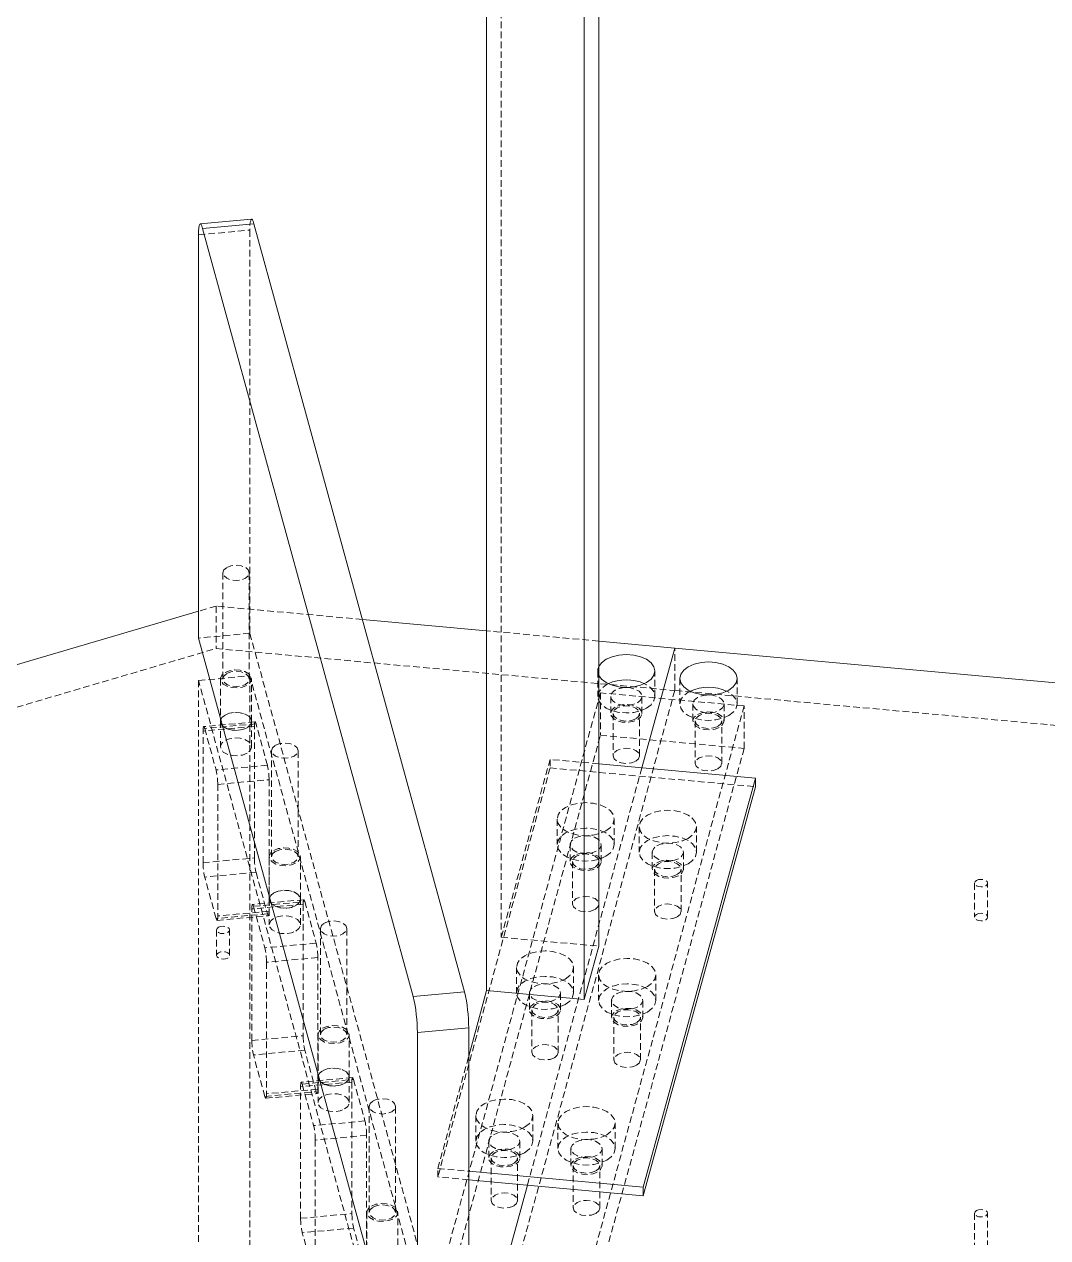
# Model space of a CAD drawing. Header units: millimetres. Extents: x 1529 to 6255, y 1713 to 5797.
# Drawn here: x 4929.4 to 5126.3, y 5276.9 to 5510.3 of the extents above; entities that cross this region are included whole.
import ezdxf

# ---------------------------------------------------------------- set-up
doc = ezdxf.new("R2010")
doc.units = ezdxf.units.MM
doc.linetypes.add('HIDDEN', pattern=[1.905, 1.27, -0.635])

msp = doc.modelspace()

# ---------------------------------------------------------------- linework, layer by layer
at = {"color": 7, "linetype": 'HIDDEN', "lineweight": 0}
for p, q in [((5021.148, 5775.595), (5021.148, 5334.663)), ((4962.894, 5469.788), (4972.771, 5470.691)), ((4972.771, 5470.691), (4972.771, 5393.12)), ((4967.562, 5404.771), (4967.562, 5384.357)), ((4972.662, 5384.357), (4972.662, 5404.771)), ((4966.268, 5398.37), (4962.894, 5397.377)), ((4994.439, 5395.794), (4966.268, 5398.37)), ((4966.268, 5398.37), (4966.268, 5390.205)), ((4972.771, 5393.12), (4962.894, 5392.217)), ((4972.771, 5393.12), (5014.875, 5239.654)), ((5039.914, 5391.636), (5018.332, 5393.61)), ((4527.667, 5261.193), (4966.268, 5390.205)), ((4966.268, 5390.205), (5054.521, 5382.135)), ((5054.521, 5382.135), (5054.521, 5390.301)), ((5039.711, 5385.891), (5039.711, 5380.992)), ((5050.711, 5380.992), (5050.711, 5385.892)), ((4962.894, 5384.051), (4972.771, 5384.954)), ((5004.998, 5230.586), (4962.894, 5384.051)), ((4962.894, 5384.051), (4962.894, 5261.57)), ((4967.112, 5384.357), (4967.112, 5376.192)), ((5014.875, 5231.489), (4972.771, 5384.954)), ((4972.771, 5384.954), (4972.771, 5262.473)), ((4973.112, 5376.192), (4973.112, 5384.357)), ((5055.514, 5384.447), (5055.514, 5379.547)), ((5066.514, 5379.547), (5066.514, 5384.447)), ((5040.224, 5381.689), (5007.06, 5260.811)), ((5054.521, 5382.135), (5011.501, 5225.336)), ((5067.879, 5379.16), (5040.224, 5381.689)), ((5040.224, 5381.689), (5040.224, 5373.524)), ((5042.211, 5380.992), (5042.211, 5377.726)), ((5048.211, 5377.726), (5048.211, 5380.992)), ((5452.461, 5345.75), (5054.521, 5382.135)), ((5067.879, 5379.16), (5034.715, 5258.282)), ((5058.014, 5379.547), (5058.014, 5376.281)), ((5064.014, 5376.281), (5064.014, 5379.547)), ((5067.879, 5370.995), (5067.879, 5379.16)), ((4973.774, 5376.094), (4963.897, 5375.191)), ((4967.112, 5376.192), (4967.112, 5371.293)), ((4973.112, 5371.293), (4973.112, 5376.192)), ((5042.661, 5377.726), (5042.661, 5369.561)), ((5047.761, 5369.561), (5047.761, 5377.726)), ((5058.464, 5376.281), (5058.464, 5368.116)), ((5063.564, 5368.116), (5063.564, 5376.281)), ((4973.643, 5375.243), (4963.766, 5374.339)), ((4963.766, 5349.027), (4963.766, 5374.339)), ((4973.956, 5375.735), (4964.079, 5374.832)), ((4964.079, 5374.832), (4966.269, 5366.85)), ((4973.643, 5349.93), (4973.643, 5375.243)), ((4976.146, 5367.753), (4973.956, 5375.735)), ((5007.06, 5252.645), (5040.224, 5373.524)), ((5040.224, 5373.524), (5067.879, 5370.995)), ((4976.948, 5370.56), (4976.948, 5350.146)), ((4982.048, 5350.146), (4982.048, 5370.56)), ((5021.148, 5334.663), (5030.534, 5368.874)), ((5039.914, 5368.016), (5030.534, 5368.874)), ((5030.534, 5368.874), (5030.534, 5367.241)), ((5067.879, 5370.995), (5034.715, 5250.117)), ((4976.146, 5367.753), (4966.269, 5366.85)), ((5030.534, 5367.241), (5008.946, 5288.556)), ((5048.199, 5367.259), (5026.174, 5286.981)), ((5030.534, 5367.241), (5070.042, 5363.628)), ((4966.582, 5364.076), (4976.459, 5364.979)), ((4976.459, 5364.979), (4976.459, 5339.667)), ((4966.582, 5364.076), (4966.582, 5338.764)), ((5031.89, 5357.382), (5031.89, 5352.483)), ((5042.89, 5352.483), (5042.89, 5357.382)), ((5047.692, 5355.938), (5047.692, 5351.038)), ((5058.693, 5351.038), (5058.693, 5355.938)), ((5034.389, 5352.483), (5034.389, 5349.217)), ((5040.389, 5349.217), (5040.389, 5352.483)), ((4976.498, 5350.146), (4976.498, 5341.981)), ((4982.498, 5341.981), (4982.498, 5350.146)), ((5050.193, 5351.038), (5050.193, 5347.772)), ((5056.192, 5347.772), (5056.192, 5351.038)), ((4963.766, 5349.027), (4973.643, 5349.93)), ((5034.84, 5349.217), (5034.84, 5341.052)), ((5039.939, 5341.052), (5039.939, 5349.217)), ((5050.643, 5347.772), (5050.643, 5339.607)), ((5055.743, 5339.607), (5055.743, 5347.772)), ((4973.956, 5347.156), (4964.079, 5346.253)), ((4966.269, 5338.271), (4964.079, 5346.253)), ((4973.956, 5347.156), (4976.146, 5339.174)), ((5112.232, 5345.085), (5112.232, 5338.553)), ((5114.732, 5338.553), (5114.732, 5345.085)), ((4983.029, 5341.032), (4973.152, 5340.129)), ((4983.16, 5341.883), (4973.283, 5340.98)), ((4973.465, 5340.621), (4983.342, 5341.524)), ((4976.498, 5341.981), (4976.498, 5337.082)), ((4982.498, 5337.082), (4982.498, 5341.981)), ((4983.029, 5341.032), (4983.029, 5315.719)), ((4983.342, 5341.524), (4985.532, 5333.542)), ((4976.146, 5339.174), (4966.269, 5338.271)), ((4966.451, 5337.912), (4976.328, 5338.815)), ((4976.459, 5339.667), (4966.582, 5338.764)), ((4973.152, 5314.816), (4973.152, 5340.129)), ((4973.465, 5340.621), (4975.655, 5332.639)), ((4986.334, 5336.349), (4986.334, 5315.935)), ((4991.434, 5315.936), (4991.434, 5336.349)), ((4966.367, 5336.085), (4966.367, 5331.186)), ((4968.867, 5331.186), (4968.867, 5336.085)), ((5021.148, 5334.663), (5039.914, 5332.947)), ((4985.532, 5333.542), (4975.655, 5332.639)), ((4985.845, 5330.769), (4975.968, 5329.865)), ((4975.968, 5329.865), (4975.968, 5304.553)), ((4985.845, 5305.456), (4985.845, 5330.769)), ((5024.068, 5328.873), (5024.068, 5323.974)), ((5035.068, 5323.974), (5035.068, 5328.873)), ((5039.871, 5327.429), (5039.871, 5322.529)), ((5050.871, 5322.529), (5050.871, 5327.429)), ((5026.568, 5323.974), (5026.568, 5320.708)), ((5032.568, 5320.708), (5032.568, 5323.974)), ((5042.371, 5322.529), (5042.371, 5319.263)), ((5048.371, 5319.263), (5048.371, 5322.529)), ((5027.018, 5320.708), (5027.018, 5312.543)), ((5032.118, 5312.543), (5032.118, 5320.708)), ((5042.821, 5319.263), (5042.821, 5311.098)), ((5047.921, 5311.098), (5047.921, 5319.263)), ((4973.152, 5314.816), (4983.029, 5315.719)), ((4985.884, 5315.936), (4985.884, 5307.77)), ((4991.884, 5307.77), (4991.884, 5315.936)), ((4983.342, 5312.946), (4973.465, 5312.042)), ((4985.532, 5304.963), (4983.342, 5312.946)), ((4975.655, 5304.06), (4973.465, 5312.042)), ((5008.946, 5290.189), (5014.875, 5311.799)), ((4992.415, 5306.821), (4982.538, 5305.918)), ((4982.538, 5280.605), (4982.538, 5305.918)), ((4992.546, 5307.672), (4982.669, 5306.769)), ((4982.851, 5306.411), (4992.728, 5307.314)), ((4982.851, 5306.411), (4985.041, 5298.428)), ((4985.884, 5307.77), (4985.884, 5302.871)), ((4991.884, 5302.871), (4991.884, 5307.77)), ((4992.415, 5306.821), (4992.415, 5281.508)), ((4992.728, 5307.314), (4994.918, 5299.331)), ((4975.655, 5304.06), (4985.532, 5304.963)), ((4975.837, 5303.701), (4985.714, 5304.604)), ((4985.845, 5305.456), (4975.968, 5304.553)), ((4995.721, 5302.138), (4995.721, 5281.725)), ((5000.821, 5281.725), (5000.821, 5302.138)), ((4994.918, 5299.331), (4985.041, 5298.428)), ((5016.246, 5300.364), (5016.246, 5295.465)), ((5027.246, 5295.465), (5027.246, 5300.364)), ((5032.049, 5298.92), (5032.049, 5294.02)), ((5043.049, 5294.02), (5043.049, 5298.92)), ((4995.231, 5296.558), (4985.354, 5295.655)), ((4995.231, 5271.245), (4995.231, 5296.558)), ((4985.354, 5295.655), (4985.354, 5270.342)), ((5018.746, 5295.465), (5018.746, 5292.199)), ((5024.746, 5292.199), (5024.746, 5295.465)), ((5019.196, 5292.199), (5019.196, 5284.034)), ((5024.296, 5284.034), (5024.296, 5292.199)), ((5034.549, 5294.02), (5034.549, 5290.754)), ((5040.549, 5290.754), (5040.549, 5294.02)), ((5008.946, 5290.189), (5014.875, 5289.647)), ((5008.946, 5288.556), (5008.946, 5290.189)), ((5034.999, 5290.754), (5034.999, 5282.589)), ((5040.099, 5282.589), (5040.099, 5290.754)), ((5014.875, 5288.014), (5008.946, 5288.556)), ((4982.538, 5280.605), (4992.415, 5281.508)), ((4995.271, 5281.725), (4995.271, 5273.559)), ((5001.271, 5273.559), (5001.271, 5281.725)), ((5112.232, 5281.584), (5112.232, 5275.051)), ((5114.732, 5275.051), (5114.732, 5281.584)), ((4992.728, 5278.735), (4982.851, 5277.832)), ((4985.041, 5269.849), (4982.851, 5277.832)), ((4994.918, 5270.752), (4992.728, 5278.735))]:
    msp.add_line(p, q, dxfattribs=at)
at = {"color": 7, "linetype": 'Continuous', "lineweight": 15}
for p, q in [((5018.332, 5765.332), (5018.332, 5324.4)), ((5037.098, 5322.684), (5037.098, 5644.401)), ((5039.914, 5646.471), (5039.914, 5332.947)), ((4973.097, 5472.819), (4963.221, 5471.916)), ((4973.553, 5471.923), (4963.676, 5471.02)), ((5014.093, 5324.159), (4973.553, 5471.923)), ((4962.894, 5392.217), (4962.894, 5469.788)), ((4963.676, 5471.02), (5004.216, 5323.256)), ((4962.894, 5397.377), (4911.732, 5382.328)), ((5018.332, 5393.61), (4994.439, 5395.794)), ((4962.894, 5392.217), (5004.998, 5238.751)), ((5054.521, 5390.301), (5039.914, 5391.636)), ((5054.521, 5390.301), (5048.199, 5367.259)), ((5054.521, 5390.301), (5306.436, 5367.267)), ((5044.984, 5382.719), (5045.439, 5382.719)), ((5060.787, 5381.274), (5061.242, 5381.274)), ((5070.042, 5365.261), (5039.914, 5368.016)), ((5048.454, 5286.577), (5070.042, 5365.261)), ((5070.042, 5365.261), (5070.042, 5363.628)), ((5070.042, 5363.628), (5048.454, 5284.944)), ((5039.914, 5332.947), (5037.098, 5322.684)), ((5004.216, 5323.256), (5014.093, 5324.159)), ((5014.875, 5311.799), (5018.332, 5324.4)), ((5018.332, 5324.4), (5037.098, 5322.684)), ((5004.998, 5316.323), (5014.875, 5317.226)), ((5004.998, 5238.751), (5004.998, 5316.323)), ((5014.875, 5239.654), (5014.875, 5317.226)), ((5014.875, 5289.647), (5048.454, 5286.577)), ((5048.454, 5284.944), (5014.875, 5288.014)), ((5026.174, 5286.981), (5014.875, 5245.799)), ((5048.454, 5286.577), (5048.454, 5284.944))]:
    msp.add_line(p, q, dxfattribs=at)
at = {"color": 7, "linetype": 'Continuous', "lineweight": 15, "flags": 128}
for points in [[(4962.894, 5469.788), (4962.909, 5470.53), (4962.953, 5471.133), (4963.025, 5471.576), (4963.123, 5471.84), (4963.241, 5471.916), (4963.377, 5471.8), (4963.523, 5471.498), (4963.676, 5471.02)], [(4973.553, 5471.923), (4973.4, 5472.401), (4973.253, 5472.703), (4973.118, 5472.819), (4973.097, 5472.819)], [(5049.1, 5383.646), (5049.974, 5384.304), (5050.524, 5385.07), (5050.711, 5385.892), (5050.524, 5386.713), (5049.974, 5387.479), (5049.1, 5388.137), (5047.961, 5388.641), (5046.635, 5388.958), (5045.211, 5389.067), (5043.788, 5388.958), (5042.461, 5388.641), (5041.322, 5388.137), (5040.448, 5387.479), (5039.914, 5386.746)], [(5064.903, 5382.201), (5063.764, 5381.697), (5062.438, 5381.38), (5061.014, 5381.272), (5059.591, 5381.38), (5058.264, 5381.697), (5057.125, 5382.201), (5056.251, 5382.859), (5055.702, 5383.625), (5055.514, 5384.447), (5055.702, 5385.268), (5056.251, 5386.034), (5057.125, 5386.692), (5058.264, 5387.196), (5059.591, 5387.513), (5061.014, 5387.622), (5062.438, 5387.513), (5063.764, 5387.196), (5064.903, 5386.692), (5065.777, 5386.034), (5066.327, 5385.268), (5066.514, 5384.447), (5066.327, 5383.625), (5065.777, 5382.859), (5064.903, 5382.201)], [(5039.914, 5385.037), (5040.448, 5384.304), (5041.322, 5383.646), (5042.461, 5383.142), (5043.788, 5382.825), (5045.211, 5382.716), (5046.635, 5382.825), (5047.961, 5383.142), (5049.1, 5383.646)]]:
    msp.add_lwpolyline(points, dxfattribs=at)
at = {"color": 7, "linetype": 'HIDDEN', "lineweight": 0, "flags": 128}
for points in [[(4968.309, 5405.812), (4969.136, 5406.131), (4970.112, 5406.243), (4971.088, 5406.131), (4971.915, 5405.812), (4972.468, 5405.334), (4972.662, 5404.771), (4972.468, 5404.207), (4971.915, 5403.73), (4971.088, 5403.411), (4970.112, 5403.299), (4969.137, 5403.411), (4968.309, 5403.73), (4967.756, 5404.207), (4967.562, 5404.771), (4967.756, 5405.334), (4968.309, 5405.812)], [(4967.991, 5385.582), (4968.844, 5385.927), (4969.851, 5386.082), (4970.889, 5386.03), (4971.833, 5385.776), (4972.57, 5385.35), (4973.01, 5384.805), (4973.101, 5384.206), (4972.831, 5383.625), (4972.234, 5383.133), (4971.38, 5382.788), (4970.374, 5382.632), (4969.336, 5382.684), (4968.392, 5382.938), (4967.655, 5383.364), (4967.215, 5383.909), (4967.124, 5384.508), (4967.393, 5385.089), (4967.991, 5385.582)], [(4968.309, 5385.398), (4969.136, 5385.717), (4970.112, 5385.829), (4971.088, 5385.717), (4971.915, 5385.398), (4972.468, 5384.92), (4972.662, 5384.357), (4972.468, 5383.794), (4971.915, 5383.316), (4971.088, 5382.997), (4970.112, 5382.885), (4969.137, 5382.997), (4968.309, 5383.316), (4967.756, 5383.794), (4967.562, 5384.357), (4967.756, 5384.92), (4968.309, 5385.398)], [(5041.712, 5383.442), (5041.322, 5383.237), (5040.448, 5382.58), (5039.899, 5381.814), (5039.711, 5380.992), (5039.899, 5380.171), (5040.448, 5379.405), (5041.322, 5378.747), (5042.461, 5378.243), (5043.788, 5377.925), (5045.211, 5377.817), (5046.635, 5377.925), (5047.961, 5378.243), (5049.1, 5378.747), (5049.1, 5378.747)], [(5049.1, 5378.747), (5049.974, 5379.405), (5050.524, 5380.171), (5050.711, 5380.992), (5050.524, 5381.814), (5049.974, 5382.58), (5049.1, 5383.237), (5048.71, 5383.442)], [(5045.439, 5382.719), (5045.988, 5382.665), (5046.932, 5382.411), (5047.669, 5381.986), (5048.109, 5381.441), (5048.2, 5380.841), (5047.93, 5380.26), (5047.333, 5379.768), (5046.479, 5379.423), (5045.473, 5379.267), (5044.435, 5379.319), (5043.491, 5379.574), (5042.754, 5379.999), (5042.313, 5380.544), (5042.223, 5381.143), (5042.492, 5381.724), (5043.09, 5382.217), (5043.09, 5382.217)], [(5057.515, 5381.997), (5057.125, 5381.792), (5056.251, 5381.135), (5055.702, 5380.369), (5055.514, 5379.547), (5055.702, 5378.726), (5056.251, 5377.96), (5057.125, 5377.302), (5058.264, 5376.798), (5059.591, 5376.48), (5061.014, 5376.372), (5062.438, 5376.48), (5063.764, 5376.798), (5064.903, 5377.302), (5064.903, 5377.302)], [(5061.242, 5381.274), (5061.791, 5381.22), (5062.735, 5380.966), (5063.472, 5380.541), (5063.912, 5379.996), (5064.003, 5379.396), (5063.733, 5378.815), (5063.136, 5378.323), (5062.282, 5377.978), (5061.276, 5377.822), (5060.238, 5377.875), (5059.293, 5378.129), (5058.557, 5378.554), (5058.116, 5379.099), (5058.026, 5379.698), (5058.295, 5380.279), (5058.893, 5380.772)], [(5064.903, 5377.302), (5065.777, 5377.96), (5066.327, 5378.726), (5066.514, 5379.547), (5066.327, 5380.369), (5065.777, 5381.135), (5064.903, 5381.793), (5064.513, 5381.997)], [(5043.09, 5378.951), (5042.492, 5378.458), (5042.223, 5377.877), (5042.313, 5377.278), (5042.754, 5376.733), (5043.491, 5376.307), (5044.435, 5376.053), (5045.473, 5376.001), (5046.479, 5376.157), (5047.333, 5376.502), (5047.93, 5376.994), (5048.2, 5377.575), (5048.109, 5378.174), (5047.669, 5378.719), (5046.932, 5379.145), (5045.988, 5379.399), (5044.95, 5379.451), (5043.943, 5379.296), (5043.09, 5378.951)], [(5047.014, 5376.685), (5046.187, 5376.366), (5045.211, 5376.254), (5044.235, 5376.366), (5043.408, 5376.685), (5042.855, 5377.163), (5042.661, 5377.726), (5042.855, 5378.289), (5043.408, 5378.767), (5044.235, 5379.086), (5045.211, 5379.198), (5046.187, 5379.086), (5047.014, 5378.767), (5047.567, 5378.289), (5047.761, 5377.726), (5047.567, 5377.163), (5047.014, 5376.685)], [(4967.991, 5377.416), (4967.393, 5376.924), (4967.124, 5376.343), (4967.215, 5375.743), (4967.655, 5375.198), (4968.392, 5374.773), (4969.336, 5374.519), (4970.374, 5374.466), (4971.38, 5374.622), (4972.234, 5374.967), (4972.831, 5375.46), (4973.101, 5376.041), (4973.01, 5376.64), (4972.57, 5377.185), (4971.833, 5377.61), (4970.889, 5377.865), (4969.851, 5377.917), (4968.844, 5377.761), (4967.991, 5377.416)], [(4972.234, 5374.967), (4971.38, 5374.622), (4970.374, 5374.466), (4969.336, 5374.519), (4968.392, 5374.773), (4967.655, 5375.198), (4967.215, 5375.743), (4967.124, 5376.343), (4967.393, 5376.924), (4967.991, 5377.416), (4968.844, 5377.761), (4969.851, 5377.917), (4970.889, 5377.865), (4971.833, 5377.61), (4972.57, 5377.185), (4973.01, 5376.64), (4973.101, 5376.041), (4972.831, 5375.46), (4972.234, 5374.967)], [(4973.956, 5375.735), (4973.895, 5375.926), (4973.836, 5376.047), (4973.782, 5376.094), (4973.734, 5376.063), (4973.696, 5375.958), (4973.667, 5375.781), (4973.649, 5375.539), (4973.643, 5375.243)], [(5058.893, 5377.506), (5059.746, 5377.851), (5060.753, 5378.006), (5061.791, 5377.954), (5062.735, 5377.7), (5063.472, 5377.275), (5063.912, 5376.729), (5064.003, 5376.13), (5063.733, 5375.549), (5063.136, 5375.057), (5062.282, 5374.712), (5061.276, 5374.556), (5060.238, 5374.608), (5059.293, 5374.863), (5058.557, 5375.288), (5058.116, 5375.833), (5058.026, 5376.432), (5058.295, 5377.013), (5058.893, 5377.506)], [(5062.817, 5375.24), (5061.99, 5374.921), (5061.014, 5374.809), (5060.038, 5374.921), (5059.211, 5375.24), (5058.658, 5375.718), (5058.464, 5376.281), (5058.658, 5376.845), (5059.211, 5377.322), (5060.038, 5377.641), (5061.014, 5377.753), (5061.99, 5377.641), (5062.817, 5377.322), (5063.37, 5376.845), (5063.564, 5376.281), (5063.37, 5375.718), (5062.817, 5375.24)], [(4963.766, 5374.339), (4963.772, 5374.636), (4963.79, 5374.878), (4963.819, 5375.055), (4963.858, 5375.16), (4963.905, 5375.191), (4963.959, 5375.144), (4964.018, 5375.023), (4964.079, 5374.832)], [(4972.234, 5370.068), (4971.38, 5369.723), (4970.374, 5369.567), (4969.336, 5369.62), (4968.392, 5369.874), (4967.655, 5370.299), (4967.215, 5370.844), (4967.124, 5371.443), (4967.393, 5372.024), (4967.991, 5372.517), (4968.844, 5372.862), (4969.851, 5373.018), (4970.889, 5372.965), (4971.833, 5372.711), (4972.57, 5372.286), (4973.01, 5371.741), (4973.101, 5371.142), (4972.831, 5370.561), (4972.234, 5370.068)], [(4977.695, 5371.601), (4978.523, 5371.92), (4979.498, 5372.032), (4980.474, 5371.92), (4981.302, 5371.601), (4981.854, 5371.123), (4982.048, 5370.56), (4981.854, 5369.997), (4981.302, 5369.519), (4980.474, 5369.2), (4979.498, 5369.088), (4978.523, 5369.2), (4977.695, 5369.519), (4977.142, 5369.997), (4976.948, 5370.56), (4977.143, 5371.123), (4977.695, 5371.601)], [(5047.014, 5368.52), (5047.567, 5368.997), (5047.761, 5369.561), (5047.567, 5370.124), (5047.014, 5370.602), (5046.187, 5370.921), (5045.211, 5371.033), (5044.235, 5370.921), (5043.408, 5370.602), (5042.855, 5370.124), (5042.661, 5369.561), (5042.855, 5368.997), (5043.408, 5368.52), (5044.235, 5368.201), (5045.211, 5368.089), (5046.187, 5368.201), (5047.014, 5368.52)], [(5062.817, 5367.075), (5063.37, 5367.552), (5063.564, 5368.116), (5063.37, 5368.679), (5062.817, 5369.157), (5061.99, 5369.476), (5061.014, 5369.588), (5060.038, 5369.476), (5059.211, 5369.157), (5058.658, 5368.679), (5058.464, 5368.116), (5058.658, 5367.552), (5059.211, 5367.075), (5060.038, 5366.756), (5061.014, 5366.644), (5061.99, 5366.756), (5062.817, 5367.075)], [(5041.279, 5355.137), (5042.153, 5355.795), (5042.702, 5356.561), (5042.89, 5357.382), (5042.702, 5358.204), (5042.153, 5358.97), (5041.279, 5359.628), (5040.139, 5360.132), (5038.813, 5360.449), (5037.39, 5360.558), (5035.966, 5360.449), (5034.639, 5360.132), (5033.5, 5359.628), (5032.626, 5358.97), (5032.077, 5358.204), (5031.89, 5357.382), (5032.077, 5356.561), (5032.626, 5355.795), (5033.5, 5355.137), (5034.639, 5354.633), (5035.966, 5354.316), (5037.39, 5354.207), (5038.813, 5354.316), (5040.139, 5354.633), (5041.279, 5355.137)], [(5057.082, 5353.692), (5055.943, 5353.188), (5054.616, 5352.871), (5053.192, 5352.762), (5051.769, 5352.871), (5050.443, 5353.188), (5049.303, 5353.692), (5048.429, 5354.35), (5047.88, 5355.116), (5047.692, 5355.938), (5047.88, 5356.759), (5048.429, 5357.525), (5049.303, 5358.183), (5050.443, 5358.687), (5051.769, 5359.004), (5053.193, 5359.113), (5054.616, 5359.004), (5055.943, 5358.687), (5057.082, 5358.183), (5057.956, 5357.525), (5058.505, 5356.759), (5058.693, 5355.938), (5058.505, 5355.116), (5057.956, 5354.35), (5057.082, 5353.692)], [(5041.279, 5350.238), (5042.153, 5350.896), (5042.702, 5351.661), (5042.89, 5352.483), (5042.702, 5353.305), (5042.153, 5354.071), (5041.279, 5354.728), (5040.139, 5355.233), (5038.813, 5355.55), (5037.39, 5355.658), (5035.966, 5355.55), (5034.639, 5355.233), (5033.5, 5354.728), (5032.626, 5354.071), (5032.077, 5353.305), (5031.89, 5352.483), (5032.077, 5351.662), (5032.626, 5350.896), (5033.5, 5350.238), (5034.639, 5349.734), (5035.966, 5349.416), (5037.39, 5349.308), (5038.813, 5349.416), (5040.139, 5349.734), (5041.279, 5350.238)], [(5035.268, 5353.708), (5036.122, 5354.053), (5037.128, 5354.209), (5038.166, 5354.156), (5039.11, 5353.902), (5039.847, 5353.477), (5040.287, 5352.932), (5040.378, 5352.332), (5040.108, 5351.751), (5039.511, 5351.259), (5038.657, 5350.914), (5037.651, 5350.758), (5036.613, 5350.81), (5035.669, 5351.065), (5034.932, 5351.49), (5034.492, 5352.035), (5034.401, 5352.634), (5034.671, 5353.215), (5035.268, 5353.708)], [(5057.082, 5348.793), (5057.956, 5349.451), (5058.505, 5350.217), (5058.693, 5351.038), (5058.505, 5351.86), (5057.956, 5352.626), (5057.082, 5353.283), (5055.943, 5353.788), (5054.616, 5354.105), (5053.193, 5354.213), (5051.769, 5354.105), (5050.443, 5353.788), (5049.303, 5353.283), (5048.429, 5352.626), (5047.88, 5351.86), (5047.692, 5351.038), (5047.88, 5350.217), (5048.429, 5349.451), (5049.303, 5348.793), (5050.443, 5348.289), (5051.769, 5347.971), (5053.192, 5347.863), (5054.616, 5347.971), (5055.943, 5348.289), (5057.082, 5348.793)], [(5051.071, 5352.263), (5051.925, 5352.608), (5052.931, 5352.764), (5053.969, 5352.711), (5054.913, 5352.457), (5055.65, 5352.032), (5056.09, 5351.487), (5056.181, 5350.887), (5055.911, 5350.306), (5055.314, 5349.814), (5054.46, 5349.469), (5053.454, 5349.313), (5052.416, 5349.366), (5051.472, 5349.62), (5050.735, 5350.045), (5050.295, 5350.59), (5050.204, 5351.189), (5050.474, 5351.77), (5051.071, 5352.263)], [(4977.377, 5351.371), (4978.231, 5351.716), (4979.237, 5351.872), (4980.275, 5351.819), (4981.219, 5351.565), (4981.956, 5351.14), (4982.396, 5350.595), (4982.487, 5349.995), (4982.217, 5349.414), (4981.62, 5348.922), (4980.766, 5348.577), (4979.76, 5348.421), (4978.722, 5348.473), (4977.778, 5348.728), (4977.041, 5349.153), (4976.601, 5349.698), (4976.51, 5350.297), (4976.779, 5350.878), (4977.377, 5351.371)], [(4977.695, 5351.187), (4978.523, 5351.506), (4979.498, 5351.618), (4980.474, 5351.506), (4981.302, 5351.187), (4981.854, 5350.71), (4982.048, 5350.146), (4981.854, 5349.583), (4981.302, 5349.105), (4980.474, 5348.786), (4979.498, 5348.674), (4978.523, 5348.786), (4977.695, 5349.105), (4977.142, 5349.583), (4976.948, 5350.146), (4977.143, 5350.71), (4977.695, 5351.187)], [(5035.268, 5350.442), (5034.671, 5349.949), (5034.401, 5349.368), (5034.492, 5348.769), (5034.932, 5348.224), (5035.669, 5347.798), (5036.613, 5347.544), (5037.651, 5347.492), (5038.657, 5347.647), (5039.511, 5347.992), (5040.108, 5348.485), (5040.378, 5349.066), (5040.287, 5349.665), (5039.847, 5350.21), (5039.11, 5350.636), (5038.166, 5350.89), (5037.128, 5350.942), (5036.122, 5350.787), (5035.268, 5350.442)], [(5039.193, 5348.176), (5038.365, 5347.857), (5037.39, 5347.745), (5036.414, 5347.857), (5035.586, 5348.176), (5035.034, 5348.654), (5034.84, 5349.217), (5035.034, 5349.78), (5035.586, 5350.258), (5036.414, 5350.577), (5037.389, 5350.689), (5038.365, 5350.577), (5039.193, 5350.258), (5039.745, 5349.78), (5039.939, 5349.217), (5039.745, 5348.654), (5039.193, 5348.176)], [(5051.071, 5348.997), (5051.925, 5349.342), (5052.931, 5349.497), (5053.969, 5349.445), (5054.913, 5349.191), (5055.65, 5348.766), (5056.09, 5348.22), (5056.181, 5347.621), (5055.911, 5347.04), (5055.314, 5346.548), (5054.46, 5346.203), (5053.454, 5346.047), (5052.416, 5346.099), (5051.472, 5346.354), (5050.735, 5346.779), (5050.295, 5347.324), (5050.204, 5347.923), (5050.474, 5348.504), (5051.071, 5348.997)], [(5054.996, 5346.731), (5054.168, 5346.412), (5053.193, 5346.3), (5052.217, 5346.412), (5051.389, 5346.731), (5050.837, 5347.209), (5050.643, 5347.772), (5050.837, 5348.336), (5051.389, 5348.813), (5052.217, 5349.132), (5053.193, 5349.244), (5054.168, 5349.132), (5054.996, 5348.813), (5055.548, 5348.336), (5055.743, 5347.772), (5055.548, 5347.209), (5054.996, 5346.731)], [(5112.598, 5345.596), (5113.003, 5345.752), (5113.482, 5345.807), (5113.96, 5345.752), (5114.366, 5345.596), (5114.637, 5345.362), (5114.732, 5345.085), (5114.637, 5344.809), (5114.366, 5344.575), (5113.96, 5344.419), (5113.482, 5344.364), (5113.003, 5344.419), (5112.598, 5344.575), (5112.327, 5344.809), (5112.232, 5345.085), (5112.327, 5345.362), (5112.598, 5345.596)], [(4977.377, 5343.206), (4976.779, 5342.713), (4976.51, 5342.132), (4976.601, 5341.533), (4977.041, 5340.988), (4977.778, 5340.562), (4978.722, 5340.308), (4979.76, 5340.256), (4980.766, 5340.411), (4981.62, 5340.756), (4982.217, 5341.249), (4982.487, 5341.83), (4982.396, 5342.429), (4981.956, 5342.974), (4981.219, 5343.4), (4980.275, 5343.654), (4979.237, 5343.706), (4978.231, 5343.551), (4977.377, 5343.206)], [(4981.62, 5340.756), (4980.766, 5340.411), (4979.76, 5340.256), (4978.722, 5340.308), (4977.778, 5340.562), (4977.041, 5340.988), (4976.601, 5341.533), (4976.51, 5342.132), (4976.779, 5342.713), (4977.377, 5343.206), (4978.231, 5343.551), (4979.237, 5343.706), (4980.275, 5343.654), (4981.219, 5343.4), (4981.956, 5342.974), (4982.396, 5342.429), (4982.487, 5341.83), (4982.217, 5341.249), (4981.62, 5340.756)], [(4973.152, 5340.129), (4973.158, 5340.425), (4973.176, 5340.667), (4973.205, 5340.844), (4973.244, 5340.949), (4973.291, 5340.98), (4973.345, 5340.934), (4973.404, 5340.812), (4973.465, 5340.621)], [(4983.342, 5341.524), (4983.281, 5341.716), (4983.222, 5341.837), (4983.168, 5341.883), (4983.121, 5341.853), (4983.082, 5341.747), (4983.053, 5341.57), (4983.035, 5341.328), (4983.029, 5341.032)], [(5039.193, 5340.011), (5039.745, 5340.488), (5039.939, 5341.052), (5039.745, 5341.615), (5039.193, 5342.093), (5038.365, 5342.412), (5037.389, 5342.524), (5036.414, 5342.412), (5035.586, 5342.093), (5035.034, 5341.615), (5034.84, 5341.052), (5035.034, 5340.488), (5035.586, 5340.011), (5036.414, 5339.692), (5037.39, 5339.58), (5038.365, 5339.692), (5039.193, 5340.011)], [(5054.996, 5338.566), (5055.548, 5339.043), (5055.743, 5339.607), (5055.548, 5340.17), (5054.996, 5340.648), (5054.168, 5340.967), (5053.193, 5341.079), (5052.217, 5340.967), (5051.389, 5340.648), (5050.837, 5340.17), (5050.643, 5339.607), (5050.837, 5339.043), (5051.389, 5338.566), (5052.217, 5338.247), (5053.193, 5338.135), (5054.168, 5338.247), (5054.996, 5338.566)], [(4966.582, 5338.764), (4966.576, 5338.467), (4966.558, 5338.225), (4966.529, 5338.048), (4966.49, 5337.943), (4966.443, 5337.912), (4966.389, 5337.959), (4966.33, 5338.08), (4966.269, 5338.271)], [(4976.146, 5339.174), (4976.207, 5338.983), (4976.266, 5338.862), (4976.32, 5338.816), (4976.367, 5338.846), (4976.406, 5338.951), (4976.435, 5339.128), (4976.453, 5339.37), (4976.459, 5339.667)], [(4981.62, 5335.857), (4982.217, 5336.35), (4982.487, 5336.931), (4982.396, 5337.53), (4981.956, 5338.075), (4981.219, 5338.5), (4980.275, 5338.755), (4979.237, 5338.807), (4978.231, 5338.651), (4977.377, 5338.306), (4976.779, 5337.814), (4976.51, 5337.233), (4976.601, 5336.633), (4977.041, 5336.088), (4977.778, 5335.663), (4978.722, 5335.409), (4979.76, 5335.356), (4980.766, 5335.512), (4981.62, 5335.857)], [(5112.598, 5339.063), (5113.003, 5339.22), (5113.482, 5339.275), (5113.96, 5339.22), (5114.366, 5339.063), (5114.637, 5338.829), (5114.732, 5338.553), (5114.637, 5338.277), (5114.366, 5338.043), (5113.96, 5337.886), (5113.482, 5337.831), (5113.003, 5337.886), (5112.598, 5338.043), (5112.327, 5338.277), (5112.232, 5338.553), (5112.327, 5338.829), (5112.598, 5339.063)], [(4966.733, 5336.595), (4967.139, 5336.752), (4967.617, 5336.807), (4968.096, 5336.752), (4968.501, 5336.595), (4968.772, 5336.361), (4968.867, 5336.085), (4968.772, 5335.809), (4968.501, 5335.575), (4968.096, 5335.419), (4967.617, 5335.364), (4967.139, 5335.419), (4966.733, 5335.575), (4966.462, 5335.809), (4966.367, 5336.085), (4966.463, 5336.361), (4966.733, 5336.595)], [(4987.081, 5337.39), (4987.909, 5337.709), (4988.884, 5337.821), (4989.86, 5337.709), (4990.688, 5337.39), (4991.24, 5336.912), (4991.434, 5336.349), (4991.24, 5335.786), (4990.688, 5335.308), (4989.86, 5334.989), (4988.884, 5334.877), (4987.909, 5334.989), (4987.081, 5335.308), (4986.529, 5335.786), (4986.334, 5336.349), (4986.529, 5336.912), (4987.081, 5337.39)], [(4966.733, 5331.696), (4966.463, 5331.462), (4966.367, 5331.186), (4966.462, 5330.91), (4966.733, 5330.676), (4967.139, 5330.519), (4967.617, 5330.464), (4968.096, 5330.519), (4968.501, 5330.676), (4968.772, 5330.91), (4968.867, 5331.186), (4968.772, 5331.462), (4968.501, 5331.696), (4968.096, 5331.853), (4967.617, 5331.908), (4967.139, 5331.853), (4966.733, 5331.696)], [(5033.457, 5326.628), (5034.331, 5327.286), (5034.88, 5328.052), (5035.068, 5328.873), (5034.88, 5329.695), (5034.331, 5330.461), (5033.457, 5331.119), (5032.318, 5331.623), (5030.991, 5331.94), (5029.568, 5332.049), (5028.144, 5331.94), (5026.818, 5331.623), (5025.679, 5331.119), (5024.805, 5330.461), (5024.255, 5329.695), (5024.068, 5328.873), (5024.255, 5328.052), (5024.805, 5327.286), (5025.679, 5326.628), (5026.818, 5326.124), (5028.144, 5325.807), (5029.568, 5325.698), (5030.991, 5325.807), (5032.318, 5326.124), (5033.457, 5326.628)], [(5049.26, 5325.183), (5048.121, 5324.679), (5046.794, 5324.362), (5045.371, 5324.253), (5043.947, 5324.362), (5042.621, 5324.679), (5041.482, 5325.183), (5040.608, 5325.841), (5040.058, 5326.607), (5039.871, 5327.429), (5040.058, 5328.25), (5040.608, 5329.016), (5041.482, 5329.674), (5042.621, 5330.178), (5043.947, 5330.495), (5045.371, 5330.604), (5046.794, 5330.495), (5048.121, 5330.178), (5049.26, 5329.674), (5050.134, 5329.016), (5050.683, 5328.25), (5050.871, 5327.429), (5050.683, 5326.607), (5050.134, 5325.841), (5049.26, 5325.183)], [(5033.457, 5321.729), (5034.331, 5322.387), (5034.88, 5323.152), (5035.068, 5323.974), (5034.88, 5324.796), (5034.331, 5325.562), (5033.457, 5326.219), (5032.318, 5326.724), (5030.991, 5327.041), (5029.568, 5327.149), (5028.144, 5327.041), (5026.818, 5326.724), (5025.679, 5326.219), (5024.805, 5325.562), (5024.255, 5324.796), (5024.068, 5323.974), (5024.255, 5323.152), (5024.805, 5322.387), (5025.679, 5321.729), (5026.818, 5321.225), (5028.144, 5320.907), (5029.568, 5320.799), (5030.991, 5320.907), (5032.318, 5321.225), (5033.457, 5321.729)], [(5027.446, 5325.199), (5028.3, 5325.544), (5029.306, 5325.7), (5030.344, 5325.647), (5031.289, 5325.393), (5032.025, 5324.968), (5032.466, 5324.423), (5032.556, 5323.823), (5032.287, 5323.242), (5031.689, 5322.75), (5030.836, 5322.405), (5029.829, 5322.249), (5028.791, 5322.301), (5027.847, 5322.556), (5027.11, 5322.981), (5026.67, 5323.526), (5026.579, 5324.125), (5026.849, 5324.706), (5027.446, 5325.199)], [(5049.26, 5320.284), (5050.134, 5320.942), (5050.683, 5321.708), (5050.871, 5322.529), (5050.683, 5323.351), (5050.134, 5324.117), (5049.26, 5324.774), (5048.121, 5325.279), (5046.794, 5325.596), (5045.371, 5325.704), (5043.947, 5325.596), (5042.621, 5325.279), (5041.482, 5324.774), (5040.608, 5324.117), (5040.058, 5323.351), (5039.871, 5322.529), (5040.058, 5321.708), (5040.608, 5320.942), (5041.482, 5320.284), (5042.621, 5319.78), (5043.947, 5319.462), (5045.371, 5319.354), (5046.794, 5319.462), (5048.121, 5319.78), (5049.26, 5320.284)], [(5027.446, 5321.933), (5026.849, 5321.44), (5026.579, 5320.859), (5026.67, 5320.26), (5027.11, 5319.715), (5027.847, 5319.289), (5028.791, 5319.035), (5029.829, 5318.983), (5030.836, 5319.138), (5031.689, 5319.483), (5032.287, 5319.976), (5032.556, 5320.557), (5032.466, 5321.156), (5032.025, 5321.701), (5031.289, 5322.127), (5030.344, 5322.381), (5029.306, 5322.433), (5028.3, 5322.278), (5027.446, 5321.933)], [(5031.371, 5319.667), (5030.544, 5319.348), (5029.568, 5319.236), (5028.592, 5319.348), (5027.765, 5319.667), (5027.212, 5320.145), (5027.018, 5320.708), (5027.212, 5321.271), (5027.765, 5321.749), (5028.592, 5322.068), (5029.568, 5322.18), (5030.544, 5322.068), (5031.371, 5321.749), (5031.924, 5321.271), (5032.118, 5320.708), (5031.924, 5320.145), (5031.371, 5319.667)], [(5043.249, 5323.754), (5044.103, 5324.099), (5045.109, 5324.255), (5046.147, 5324.202), (5047.092, 5323.948), (5047.828, 5323.523), (5048.269, 5322.978), (5048.359, 5322.378), (5048.09, 5321.797), (5047.492, 5321.305), (5046.639, 5320.96), (5045.632, 5320.804), (5044.594, 5320.856), (5043.65, 5321.111), (5042.913, 5321.536), (5042.473, 5322.081), (5042.382, 5322.68), (5042.652, 5323.261), (5043.249, 5323.754)], [(5043.249, 5320.488), (5044.103, 5320.833), (5045.109, 5320.988), (5046.147, 5320.936), (5047.092, 5320.682), (5047.828, 5320.257), (5048.269, 5319.711), (5048.359, 5319.112), (5048.09, 5318.531), (5047.492, 5318.039), (5046.639, 5317.694), (5045.632, 5317.538), (5044.594, 5317.59), (5043.65, 5317.845), (5042.913, 5318.27), (5042.473, 5318.815), (5042.382, 5319.414), (5042.652, 5319.995), (5043.249, 5320.488)], [(5047.174, 5318.222), (5046.347, 5317.903), (5045.371, 5317.791), (5044.395, 5317.903), (5043.568, 5318.222), (5043.015, 5318.7), (5042.821, 5319.263), (5043.015, 5319.827), (5043.568, 5320.304), (5044.395, 5320.623), (5045.371, 5320.735), (5046.347, 5320.623), (5047.174, 5320.304), (5047.727, 5319.827), (5047.921, 5319.263), (5047.727, 5318.7), (5047.174, 5318.222)], [(4986.763, 5317.16), (4987.617, 5317.505), (4988.623, 5317.661), (4989.661, 5317.608), (4990.605, 5317.354), (4991.342, 5316.929), (4991.782, 5316.384), (4991.873, 5315.785), (4991.603, 5315.204), (4991.006, 5314.711), (4990.152, 5314.366), (4989.146, 5314.21), (4988.108, 5314.263), (4987.164, 5314.517), (4986.427, 5314.942), (4985.987, 5315.487), (4985.896, 5316.086), (4986.166, 5316.667), (4986.763, 5317.16)], [(4987.081, 5316.976), (4987.909, 5317.296), (4988.884, 5317.408), (4989.86, 5317.296), (4990.688, 5316.976), (4991.24, 5316.499), (4991.434, 5315.936), (4991.24, 5315.372), (4990.688, 5314.895), (4989.86, 5314.575), (4988.884, 5314.463), (4987.909, 5314.575), (4987.081, 5314.895), (4986.529, 5315.372), (4986.334, 5315.935), (4986.529, 5316.499), (4987.081, 5316.976)], [(5031.371, 5311.502), (5031.924, 5311.979), (5032.118, 5312.543), (5031.924, 5313.106), (5031.371, 5313.584), (5030.544, 5313.903), (5029.568, 5314.015), (5028.592, 5313.903), (5027.765, 5313.584), (5027.212, 5313.106), (5027.018, 5312.543), (5027.212, 5311.979), (5027.765, 5311.502), (5028.592, 5311.183), (5029.568, 5311.071), (5030.544, 5311.183), (5031.371, 5311.502)], [(5047.174, 5310.057), (5047.727, 5310.534), (5047.921, 5311.098), (5047.727, 5311.661), (5047.174, 5312.139), (5046.347, 5312.458), (5045.371, 5312.57), (5044.395, 5312.458), (5043.568, 5312.139), (5043.015, 5311.661), (5042.821, 5311.098), (5043.015, 5310.534), (5043.568, 5310.057), (5044.395, 5309.738), (5045.371, 5309.626), (5046.347, 5309.738), (5047.174, 5310.057)], [(4986.763, 5308.995), (4986.166, 5308.502), (4985.896, 5307.921), (4985.987, 5307.322), (4986.427, 5306.777), (4987.164, 5306.351), (4988.108, 5306.097), (4989.146, 5306.045), (4990.152, 5306.201), (4991.006, 5306.545), (4991.603, 5307.038), (4991.873, 5307.619), (4991.782, 5308.218), (4991.342, 5308.763), (4990.605, 5309.189), (4989.661, 5309.443), (4988.623, 5309.495), (4987.617, 5309.34), (4986.763, 5308.995)], [(4991.006, 5306.545), (4990.152, 5306.201), (4989.146, 5306.045), (4988.108, 5306.097), (4987.164, 5306.351), (4986.427, 5306.777), (4985.987, 5307.322), (4985.896, 5307.921), (4986.166, 5308.502), (4986.763, 5308.995), (4987.617, 5309.34), (4988.623, 5309.495), (4989.661, 5309.443), (4990.605, 5309.189), (4991.342, 5308.763), (4991.782, 5308.218), (4991.873, 5307.619), (4991.603, 5307.038), (4991.006, 5306.545)], [(4982.538, 5305.918), (4982.544, 5306.215), (4982.562, 5306.456), (4982.591, 5306.633), (4982.63, 5306.739), (4982.677, 5306.769), (4982.731, 5306.723), (4982.79, 5306.602), (4982.851, 5306.411)], [(4992.728, 5307.314), (4992.667, 5307.505), (4992.608, 5307.626), (4992.554, 5307.672), (4992.507, 5307.642), (4992.468, 5307.536), (4992.439, 5307.359), (4992.421, 5307.118), (4992.415, 5306.821)], [(4975.968, 5304.553), (4975.962, 5304.256), (4975.944, 5304.015), (4975.915, 5303.838), (4975.876, 5303.732), (4975.829, 5303.702), (4975.775, 5303.748), (4975.716, 5303.869), (4975.655, 5304.06)], [(4985.532, 5304.963), (4985.593, 5304.772), (4985.652, 5304.651), (4985.706, 5304.605), (4985.753, 5304.635), (4985.792, 5304.741), (4985.821, 5304.918), (4985.839, 5305.159), (4985.845, 5305.456)], [(4991.006, 5301.646), (4991.603, 5302.139), (4991.873, 5302.72), (4991.782, 5303.319), (4991.342, 5303.864), (4990.605, 5304.29), (4989.661, 5304.544), (4988.623, 5304.596), (4987.617, 5304.44), (4986.763, 5304.095), (4986.166, 5303.603), (4985.896, 5303.022), (4985.987, 5302.423), (4986.427, 5301.878), (4987.164, 5301.452), (4988.108, 5301.198), (4989.146, 5301.146), (4990.152, 5301.301), (4991.006, 5301.646)], [(4996.467, 5303.179), (4997.295, 5303.498), (4998.271, 5303.61), (4999.246, 5303.498), (5000.074, 5303.179), (5000.626, 5302.702), (5000.821, 5302.138), (5000.626, 5301.575), (5000.074, 5301.097), (4999.246, 5300.778), (4998.271, 5300.666), (4997.295, 5300.778), (4996.467, 5301.097), (4995.915, 5301.575), (4995.721, 5302.138), (4995.915, 5302.702), (4996.467, 5303.179)], [(5025.635, 5298.119), (5026.509, 5298.777), (5027.059, 5299.543), (5027.246, 5300.364), (5027.059, 5301.186), (5026.509, 5301.952), (5025.635, 5302.61), (5024.496, 5303.114), (5023.17, 5303.431), (5021.746, 5303.54), (5020.323, 5303.431), (5018.996, 5303.114), (5017.857, 5302.61), (5016.983, 5301.952), (5016.433, 5301.186), (5016.246, 5300.364), (5016.433, 5299.543), (5016.983, 5298.777), (5017.857, 5298.119), (5018.996, 5297.615), (5020.323, 5297.298), (5021.746, 5297.189), (5023.17, 5297.298), (5024.496, 5297.615), (5025.635, 5298.119)], [(5041.438, 5296.674), (5040.299, 5296.17), (5038.973, 5295.853), (5037.549, 5295.744), (5036.126, 5295.853), (5034.799, 5296.17), (5033.66, 5296.674), (5032.786, 5297.332), (5032.236, 5298.098), (5032.049, 5298.92), (5032.236, 5299.741), (5032.786, 5300.507), (5033.66, 5301.165), (5034.799, 5301.669), (5036.126, 5301.986), (5037.549, 5302.095), (5038.973, 5301.986), (5040.299, 5301.669), (5041.438, 5301.165), (5042.312, 5300.507), (5042.862, 5299.741), (5043.049, 5298.92), (5042.862, 5298.098), (5042.312, 5297.332), (5041.438, 5296.674)], [(5025.635, 5293.22), (5026.509, 5293.878), (5027.059, 5294.643), (5027.246, 5295.465), (5027.059, 5296.287), (5026.509, 5297.053), (5025.635, 5297.71), (5024.496, 5298.215), (5023.17, 5298.532), (5021.746, 5298.64), (5020.323, 5298.532), (5018.996, 5298.215), (5017.857, 5297.71), (5016.983, 5297.053), (5016.433, 5296.287), (5016.246, 5295.465), (5016.433, 5294.643), (5016.983, 5293.878), (5017.857, 5293.22), (5018.996, 5292.716), (5020.323, 5292.398), (5021.746, 5292.29), (5023.17, 5292.398), (5024.496, 5292.716), (5025.635, 5293.22)], [(5019.625, 5296.69), (5020.478, 5297.035), (5021.485, 5297.191), (5022.523, 5297.138), (5023.467, 5296.884), (5024.204, 5296.459), (5024.644, 5295.913), (5024.735, 5295.314), (5024.465, 5294.733), (5023.867, 5294.241), (5023.014, 5293.896), (5022.008, 5293.74), (5020.97, 5293.792), (5020.025, 5294.047), (5019.289, 5294.472), (5018.848, 5295.017), (5018.757, 5295.616), (5019.027, 5296.197), (5019.625, 5296.69)], [(5041.438, 5291.775), (5042.312, 5292.433), (5042.862, 5293.199), (5043.049, 5294.02), (5042.862, 5294.842), (5042.312, 5295.608), (5041.438, 5296.265), (5040.299, 5296.77), (5038.973, 5297.087), (5037.549, 5297.195), (5036.126, 5297.087), (5034.799, 5296.77), (5033.66, 5296.265), (5032.786, 5295.608), (5032.236, 5294.842), (5032.049, 5294.02), (5032.236, 5293.199), (5032.786, 5292.433), (5033.66, 5291.775), (5034.799, 5291.271), (5036.126, 5290.953), (5037.549, 5290.845), (5038.973, 5290.953), (5040.299, 5291.271), (5041.438, 5291.775)], [(5035.428, 5295.245), (5036.281, 5295.59), (5037.288, 5295.746), (5038.326, 5295.693), (5039.27, 5295.439), (5040.006, 5295.014), (5040.447, 5294.469), (5040.538, 5293.869), (5040.268, 5293.288), (5039.67, 5292.796), (5038.817, 5292.451), (5037.811, 5292.295), (5036.773, 5292.347), (5035.828, 5292.602), (5035.092, 5293.027), (5034.651, 5293.572), (5034.56, 5294.171), (5034.83, 5294.752), (5035.428, 5295.245)], [(5019.625, 5293.424), (5019.027, 5292.931), (5018.757, 5292.35), (5018.848, 5291.751), (5019.289, 5291.206), (5020.025, 5290.78), (5020.97, 5290.526), (5022.008, 5290.474), (5023.014, 5290.629), (5023.867, 5290.974), (5024.465, 5291.467), (5024.735, 5292.048), (5024.644, 5292.647), (5024.204, 5293.192), (5023.467, 5293.618), (5022.523, 5293.872), (5021.485, 5293.924), (5020.478, 5293.769), (5019.625, 5293.424)], [(5023.549, 5291.158), (5022.722, 5290.839), (5021.746, 5290.727), (5020.77, 5290.839), (5019.943, 5291.158), (5019.39, 5291.636), (5019.196, 5292.199), (5019.39, 5292.762), (5019.943, 5293.24), (5020.77, 5293.559), (5021.746, 5293.671), (5022.722, 5293.559), (5023.549, 5293.24), (5024.102, 5292.762), (5024.296, 5292.199), (5024.102, 5291.636), (5023.549, 5291.158)], [(5035.428, 5291.979), (5036.281, 5292.324), (5037.288, 5292.479), (5038.326, 5292.427), (5039.27, 5292.173), (5040.006, 5291.748), (5040.447, 5291.202), (5040.538, 5290.603), (5040.268, 5290.022), (5039.67, 5289.53), (5038.817, 5289.185), (5037.811, 5289.029), (5036.773, 5289.081), (5035.828, 5289.335), (5035.092, 5289.761), (5034.651, 5290.306), (5034.56, 5290.905), (5034.83, 5291.486), (5035.428, 5291.979)], [(5039.352, 5289.713), (5038.525, 5289.394), (5037.549, 5289.282), (5036.573, 5289.394), (5035.746, 5289.713), (5035.193, 5290.191), (5034.999, 5290.754), (5035.193, 5291.317), (5035.746, 5291.795), (5036.573, 5292.114), (5037.549, 5292.226), (5038.525, 5292.114), (5039.352, 5291.795), (5039.905, 5291.317), (5040.099, 5290.754), (5039.905, 5290.191), (5039.352, 5289.713)], [(5023.549, 5282.993), (5024.102, 5283.47), (5024.296, 5284.034), (5024.102, 5284.597), (5023.549, 5285.075), (5022.722, 5285.394), (5021.746, 5285.506), (5020.77, 5285.394), (5019.943, 5285.075), (5019.39, 5284.597), (5019.196, 5284.034), (5019.39, 5283.47), (5019.943, 5282.993), (5020.77, 5282.674), (5021.746, 5282.562), (5022.722, 5282.674), (5023.549, 5282.993)], [(4996.149, 5282.949), (4997.003, 5283.294), (4998.009, 5283.45), (4999.047, 5283.398), (4999.991, 5283.143), (5000.728, 5282.718), (5001.168, 5282.173), (5001.259, 5281.574), (5000.989, 5280.993), (5000.392, 5280.5), (4999.538, 5280.155), (4998.532, 5279.999), (4997.494, 5280.052), (4996.55, 5280.306), (4995.813, 5280.731), (4995.373, 5281.276), (4995.282, 5281.876), (4995.552, 5282.457), (4996.149, 5282.949)], [(4996.467, 5282.766), (4997.295, 5283.085), (4998.271, 5283.197), (4999.246, 5283.085), (5000.074, 5282.766), (5000.626, 5282.288), (5000.821, 5281.725), (5000.626, 5281.161), (5000.074, 5280.684), (4999.246, 5280.365), (4998.271, 5280.253), (4997.295, 5280.365), (4996.467, 5280.684), (4995.915, 5281.161), (4995.721, 5281.725), (4995.915, 5282.288), (4996.467, 5282.766)], [(5039.352, 5281.548), (5039.905, 5282.025), (5040.099, 5282.589), (5039.905, 5283.152), (5039.352, 5283.63), (5038.525, 5283.949), (5037.549, 5284.061), (5036.573, 5283.949), (5035.746, 5283.63), (5035.193, 5283.152), (5034.999, 5282.589), (5035.193, 5282.025), (5035.746, 5281.548), (5036.573, 5281.229), (5037.549, 5281.117), (5038.525, 5281.229), (5039.352, 5281.548)], [(5112.598, 5282.094), (5113.003, 5282.25), (5113.482, 5282.305), (5113.96, 5282.25), (5114.366, 5282.094), (5114.637, 5281.86), (5114.732, 5281.584), (5114.637, 5281.308), (5114.366, 5281.073), (5113.96, 5280.917), (5113.482, 5280.862), (5113.003, 5280.917), (5112.598, 5281.073), (5112.327, 5281.308), (5112.232, 5281.584), (5112.327, 5281.86), (5112.598, 5282.094)]]:
    msp.add_lwpolyline(points, dxfattribs=at)
at = {"color": 7, "linetype": 'HIDDEN', "lineweight": 0}
for centre, radius, start, end in [((4976.233, 5471.248), 3.507, 153.38978, 189.14646), ((5041.652, 5385.892), 1.937, 153.82067, 206.17933), ((5045.136, 5378.323), 4.398, 91.98341, 117.72291), ((5060.937, 5376.886), 4.391, 91.96229, 117.74403), ((4954.122, 5364.075), 12.46, 0.00539, 12.86647), ((4964.001, 5364.978), 12.458, 0.00515, 12.86854), ((4976.232, 5349.029), 12.467, 180.00864, 192.86322), ((4986.107, 5349.931), 12.464, 180.00734, 192.86452), ((4963.512, 5329.865), 12.456, 0.00308, 12.86878), ((4973.389, 5330.768), 12.455, 0.00387, 12.86983), ((4995.489, 5315.72), 12.46, 180.00617, 192.8673), ((4985.615, 5314.818), 12.463, 180.00747, 192.866), ((4982.774, 5296.557), 12.456, 0.00418, 12.86929), ((4972.896, 5295.654), 12.458, 0.00483, 12.86864), ((4994.991, 5280.605), 12.453, 180.00161, 192.87025), ((5004.87, 5281.509), 12.455, 180.00274, 192.86912)]:
    msp.add_arc(centre, radius, start, end, dxfattribs=at)
at = {"color": 7, "linetype": 'Continuous', "lineweight": 15}
for centre, radius, start, end in [((5045.211, 5375.649), 8.542, 65.81822, 114.18178), ((5061.014, 5374.204), 8.542, 65.81811, 114.18229), ((4973.853, 5316.32), 31.146, 0.00468, 12.86768), ((4983.73, 5317.223), 31.146, 0.00468, 12.86768)]:
    msp.add_arc(centre, radius, start, end, dxfattribs=at)

doc.saveas('drawing.dxf')
